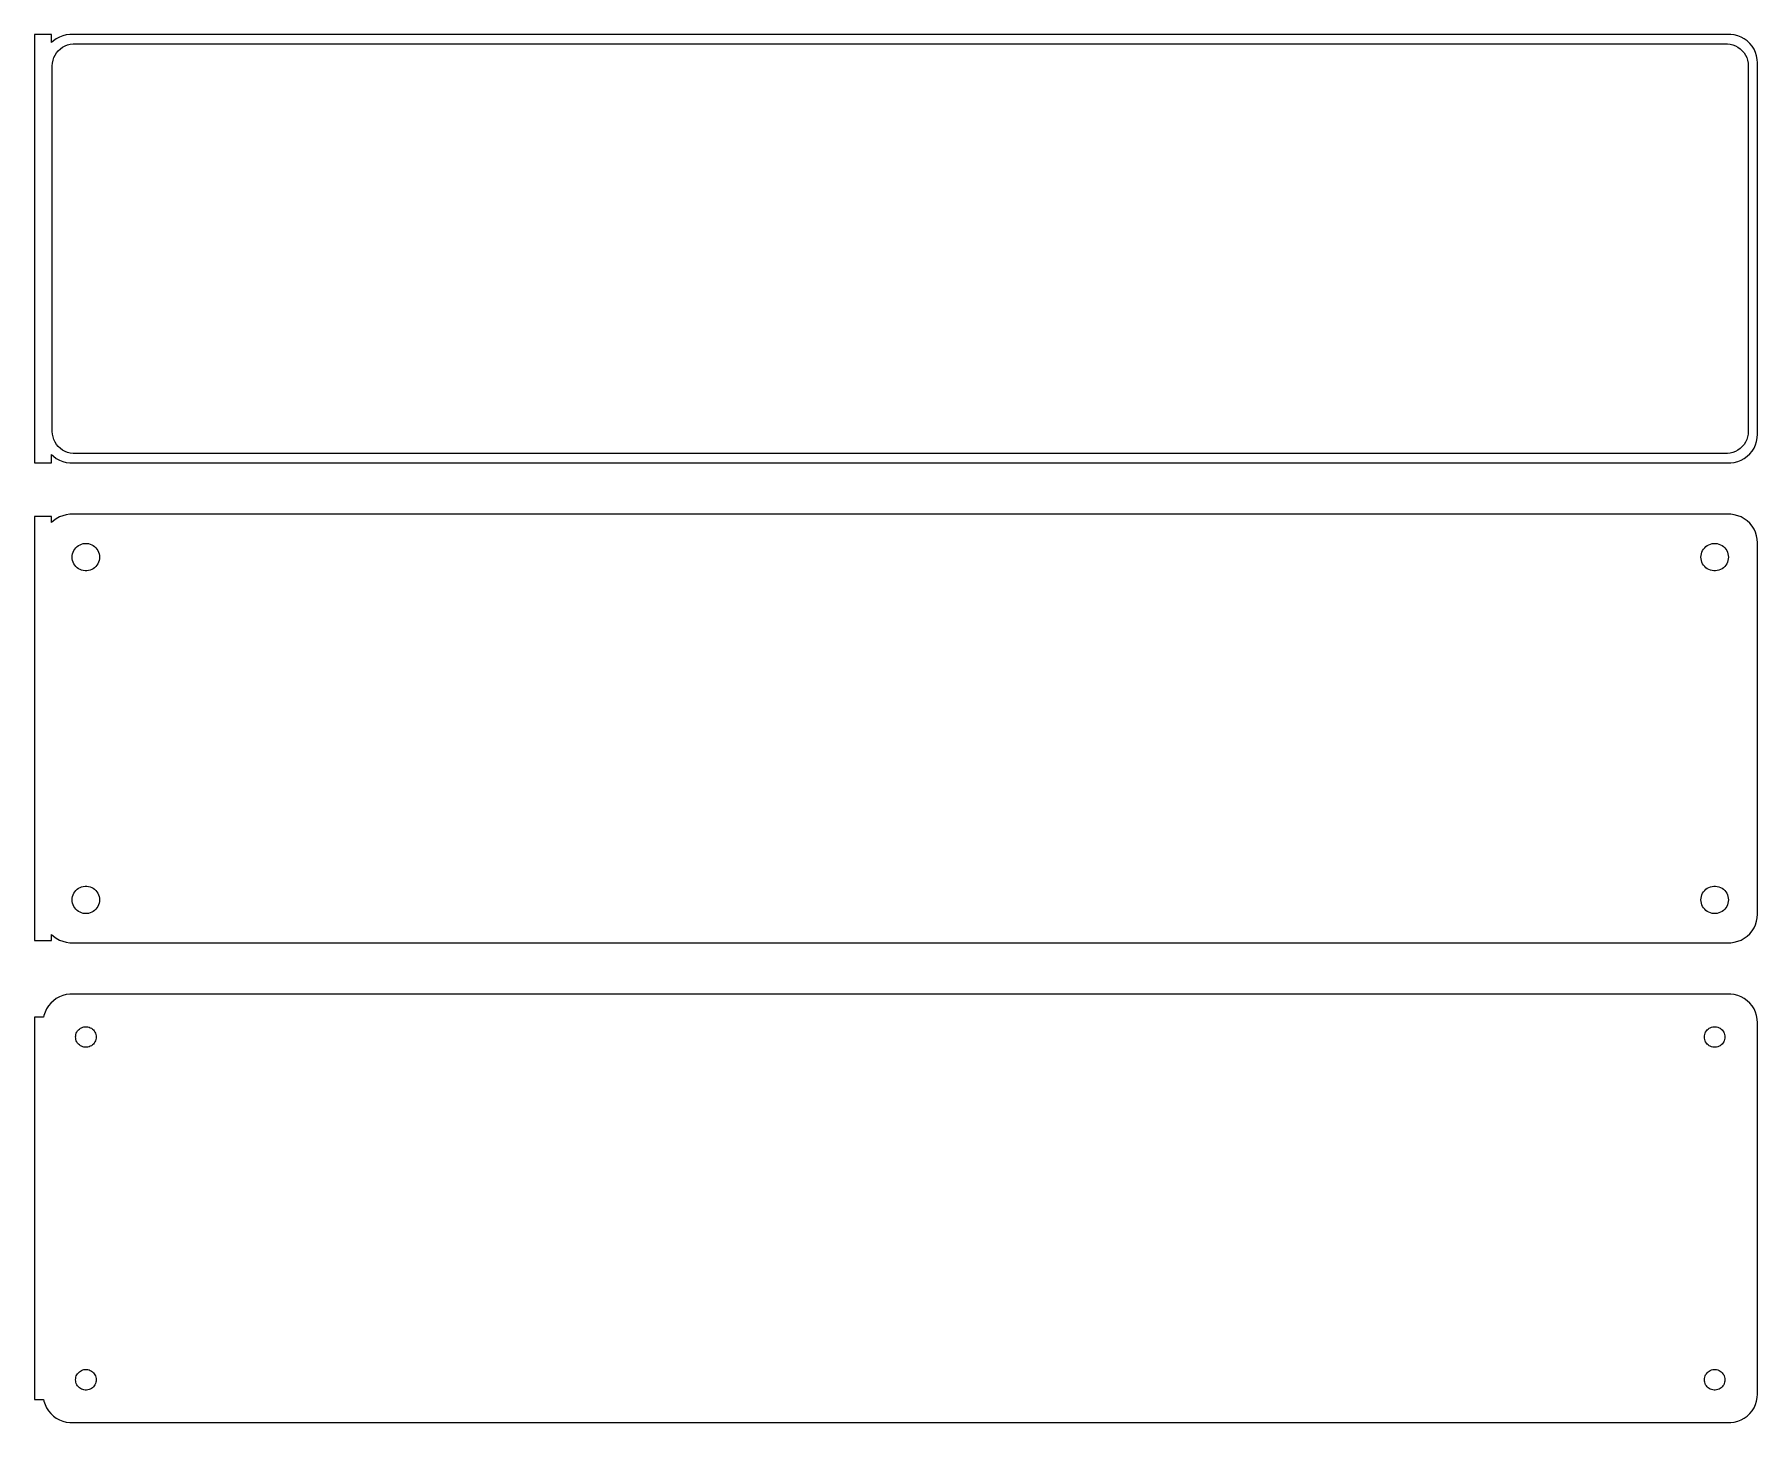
# Model space of a CAD drawing. Header units: metres. Extents: x -152 to 150, y 131 to 373.
import ezdxf

# ---------------------------------------------------------------- set-up
doc = ezdxf.new("R2010")
doc.units = ezdxf.units.M

msp = doc.modelspace()

# ---------------------------------------------------------------- linework, layer by layer
for p, q in [((-148.5, 373.49), (-151.5, 373.49)), ((-151.5, 373.49), (-151.5, 298.51)), ((-148.5, 372.059), (-148.5, 373.49)), ((-148.187, 372.353), (-148.5, 372.059)), ((-147.679, 372.722), (-148.187, 372.353)), ((-147.129, 373.024), (-147.679, 372.722)), ((-147.323, 370.651), (-146.969, 370.984)), ((-146.545, 373.255), (-147.129, 373.024)), ((-146.969, 370.984), (-146.575, 371.27)), ((-146.575, 371.27), (-146.149, 371.504)), ((-145.937, 373.411), (-146.545, 373.255)), ((-146.149, 371.504), (-145.697, 371.683)), ((-145.314, 373.49), (-145.937, 373.411)), ((-145.697, 371.683), (-145.226, 371.804)), ((145.314, 373.49), (-145.314, 373.49)), ((-145.226, 371.804), (-144.743, 371.865)), ((-144.743, 371.865), (144.743, 371.865)), ((144.743, 371.865), (145.226, 371.804)), ((145.226, 371.804), (145.697, 371.683)), ((145.937, 373.411), (145.314, 373.49)), ((145.697, 371.683), (146.149, 371.504)), ((146.545, 373.255), (145.937, 373.411)), ((146.149, 371.504), (146.575, 371.27)), ((147.129, 373.024), (146.545, 373.255)), ((146.575, 371.27), (146.969, 370.984)), ((146.969, 370.984), (147.323, 370.651)), ((147.679, 372.722), (147.129, 373.024)), ((148.187, 372.353), (147.679, 372.722)), ((148.645, 371.923), (148.187, 372.353)), ((149.045, 371.439), (148.645, 371.923)), ((149.382, 370.909), (149.045, 371.439)), ((149.649, 370.341), (149.382, 370.909)), ((-148.373, 368), (-148.342, 368.485)), ((-148.373, 304), (-148.373, 368)), ((-148.342, 368.485), (-148.251, 368.963)), ((-148.251, 368.963), (-148.101, 369.426)), ((-148.101, 369.426), (-147.894, 369.866)), ((-147.894, 369.866), (-147.633, 370.276)), ((-147.633, 370.276), (-147.323, 370.651)), ((147.323, 370.651), (147.633, 370.276)), ((147.633, 370.276), (147.894, 369.866)), ((147.894, 369.866), (148.101, 369.426)), ((148.101, 369.426), (148.251, 368.963)), ((148.251, 368.963), (148.342, 368.485)), ((148.342, 368.485), (148.373, 368)), ((148.373, 368), (148.373, 304)), ((149.843, 369.743), (149.649, 370.341)), ((149.961, 369.127), (149.843, 369.743)), ((150, 368.5), (149.961, 369.127)), ((150, 303.5), (150, 368.5)), ((-148.342, 303.515), (-148.373, 304)), ((-148.251, 303.037), (-148.342, 303.515)), ((-148.101, 302.574), (-148.251, 303.037)), ((-147.894, 302.134), (-148.101, 302.574)), ((-147.633, 301.724), (-147.894, 302.134)), ((-147.323, 301.349), (-147.633, 301.724)), ((147.633, 301.724), (147.323, 301.349)), ((147.894, 302.134), (147.633, 301.724)), ((148.101, 302.574), (147.894, 302.134)), ((148.251, 303.037), (148.101, 302.574)), ((148.342, 303.515), (148.251, 303.037)), ((148.373, 304), (148.342, 303.515)), ((149.382, 301.091), (149.649, 301.659)), ((149.649, 301.659), (149.843, 302.257)), ((149.843, 302.257), (149.961, 302.873)), ((149.961, 302.873), (150, 303.5)), ((-151.5, 298.51), (-148.5, 298.51)), ((-148.5, 299.941), (-148.187, 299.647)), ((-148.5, 298.51), (-148.5, 299.941)), ((-148.187, 299.647), (-147.679, 299.278)), ((-147.679, 299.278), (-147.129, 298.976)), ((-146.969, 301.016), (-147.323, 301.349)), ((-147.129, 298.976), (-146.545, 298.745)), ((-146.575, 300.73), (-146.969, 301.016)), ((-146.149, 300.496), (-146.575, 300.73)), ((-146.545, 298.745), (-145.937, 298.589)), ((-145.697, 300.317), (-146.149, 300.496)), ((-145.937, 298.589), (-145.314, 298.51)), ((-145.226, 300.196), (-145.697, 300.317)), ((-145.314, 298.51), (145.314, 298.51)), ((-144.743, 300.135), (-145.226, 300.196)), ((144.743, 300.135), (-144.743, 300.135)), ((145.226, 300.196), (144.743, 300.135)), ((145.697, 300.317), (145.226, 300.196)), ((145.314, 298.51), (145.937, 298.589)), ((146.149, 300.496), (145.697, 300.317)), ((145.937, 298.589), (146.545, 298.745)), ((146.575, 300.73), (146.149, 300.496)), ((146.545, 298.745), (147.129, 298.976)), ((146.969, 301.016), (146.575, 300.73)), ((147.323, 301.349), (146.969, 301.016)), ((147.129, 298.976), (147.679, 299.278)), ((147.679, 299.278), (148.187, 299.647)), ((148.187, 299.647), (148.645, 300.077)), ((148.645, 300.077), (149.045, 300.561)), ((149.045, 300.561), (149.382, 301.091)), ((-145.314, 289.49), (-145.937, 289.411)), ((145.314, 289.49), (-145.314, 289.49)), ((145.937, 289.411), (145.314, 289.49)), ((-148.5, 289.115), (-151.5, 289.115)), ((-151.5, 289.115), (-151.5, 214.885)), ((-148.5, 288.059), (-148.5, 289.115)), ((-148.187, 288.353), (-148.5, 288.059)), ((-147.679, 288.722), (-148.187, 288.353)), ((-147.129, 289.024), (-147.679, 288.722)), ((-146.545, 289.255), (-147.129, 289.024)), ((-145.937, 289.411), (-146.545, 289.255)), ((146.545, 289.255), (145.937, 289.411)), ((147.129, 289.024), (146.545, 289.255)), ((147.679, 288.722), (147.129, 289.024)), ((148.187, 288.353), (147.679, 288.722)), ((148.645, 287.923), (148.187, 288.353)), ((149.045, 287.439), (148.645, 287.923)), ((149.382, 286.909), (149.045, 287.439)), ((149.649, 286.341), (149.382, 286.909)), ((-144.603, 283.156), (-144.442, 283.411)), ((-144.442, 283.411), (-144.25, 283.643)), ((-144.25, 283.643), (-144.03, 283.849)), ((-144.03, 283.849), (-143.786, 284.026)), ((-143.786, 284.026), (-143.522, 284.172)), ((-143.522, 284.172), (-143.242, 284.283)), ((-143.242, 284.283), (-142.95, 284.357)), ((-142.95, 284.357), (-142.651, 284.395)), ((-142.651, 284.395), (-142.349, 284.395)), ((-142.349, 284.395), (-142.05, 284.357)), ((-142.05, 284.357), (-141.758, 284.283)), ((-141.758, 284.283), (-141.478, 284.172)), ((-141.478, 284.172), (-141.214, 284.026)), ((-141.214, 284.026), (-140.97, 283.849)), ((-140.97, 283.849), (-140.75, 283.643)), ((-140.75, 283.643), (-140.558, 283.411)), ((-140.558, 283.411), (-140.397, 283.156)), ((140.397, 283.156), (140.558, 283.411)), ((140.558, 283.411), (140.75, 283.643)), ((140.75, 283.643), (140.97, 283.849)), ((140.97, 283.849), (141.214, 284.026)), ((141.214, 284.026), (141.478, 284.172)), ((141.478, 284.172), (141.758, 284.283)), ((141.758, 284.283), (142.05, 284.357)), ((142.05, 284.357), (142.349, 284.395)), ((142.349, 284.395), (142.651, 284.395)), ((142.651, 284.395), (142.95, 284.357)), ((142.95, 284.357), (143.242, 284.283)), ((143.242, 284.283), (143.522, 284.172)), ((143.522, 284.172), (143.786, 284.026)), ((143.786, 284.026), (144.03, 283.849)), ((144.03, 283.849), (144.25, 283.643)), ((144.25, 283.643), (144.442, 283.411)), ((144.442, 283.411), (144.603, 283.156)), ((149.843, 285.743), (149.649, 286.341)), ((149.961, 285.127), (149.843, 285.743)), ((150, 284.5), (149.961, 285.127)), ((150, 219.5), (150, 284.5)), ((-144.9, 282), (-144.881, 282.301)), ((-144.881, 281.699), (-144.9, 282)), ((-144.881, 282.301), (-144.825, 282.597)), ((-144.825, 281.403), (-144.881, 281.699)), ((-144.825, 282.597), (-144.731, 282.883)), ((-144.731, 281.117), (-144.825, 281.403)), ((-144.731, 282.883), (-144.603, 283.156)), ((-144.603, 280.844), (-144.731, 281.117)), ((-144.442, 280.589), (-144.603, 280.844)), ((-144.25, 280.357), (-144.442, 280.589)), ((-140.558, 280.589), (-140.75, 280.357)), ((-140.397, 280.844), (-140.558, 280.589)), ((-140.397, 283.156), (-140.269, 282.883)), ((-140.269, 281.117), (-140.397, 280.844)), ((-140.269, 282.883), (-140.175, 282.597)), ((-140.175, 281.403), (-140.269, 281.117)), ((-140.175, 282.597), (-140.119, 282.301)), ((-140.119, 281.699), (-140.175, 281.403)), ((-140.119, 282.301), (-140.1, 282)), ((-140.1, 282), (-140.119, 281.699)), ((140.1, 282), (140.119, 282.301)), ((140.119, 281.699), (140.1, 282)), ((140.119, 282.301), (140.175, 282.597)), ((140.175, 281.403), (140.119, 281.699)), ((140.175, 282.597), (140.269, 282.883)), ((140.269, 281.117), (140.175, 281.403)), ((140.269, 282.883), (140.397, 283.156)), ((140.397, 280.844), (140.269, 281.117)), ((140.558, 280.589), (140.397, 280.844)), ((140.75, 280.357), (140.558, 280.589)), ((144.442, 280.589), (144.25, 280.357)), ((144.603, 280.844), (144.442, 280.589)), ((144.603, 283.156), (144.731, 282.883)), ((144.731, 281.117), (144.603, 280.844)), ((144.731, 282.883), (144.825, 282.597)), ((144.825, 281.403), (144.731, 281.117)), ((144.825, 282.597), (144.881, 282.301)), ((144.881, 281.699), (144.825, 281.403)), ((144.881, 282.301), (144.9, 282)), ((144.9, 282), (144.881, 281.699)), ((-144.03, 280.151), (-144.25, 280.357)), ((-143.786, 279.974), (-144.03, 280.151)), ((-143.522, 279.828), (-143.786, 279.974)), ((-143.242, 279.717), (-143.522, 279.828)), ((-142.95, 279.643), (-143.242, 279.717)), ((-142.651, 279.605), (-142.95, 279.643)), ((-142.349, 279.605), (-142.651, 279.605)), ((-142.05, 279.643), (-142.349, 279.605)), ((-141.758, 279.717), (-142.05, 279.643)), ((-141.478, 279.828), (-141.758, 279.717)), ((-141.214, 279.974), (-141.478, 279.828)), ((-140.97, 280.151), (-141.214, 279.974)), ((-140.75, 280.357), (-140.97, 280.151)), ((140.97, 280.151), (140.75, 280.357)), ((141.214, 279.974), (140.97, 280.151)), ((141.478, 279.828), (141.214, 279.974)), ((141.758, 279.717), (141.478, 279.828)), ((142.05, 279.643), (141.758, 279.717)), ((142.349, 279.605), (142.05, 279.643)), ((142.651, 279.605), (142.349, 279.605)), ((142.95, 279.643), (142.651, 279.605)), ((143.242, 279.717), (142.95, 279.643)), ((143.522, 279.828), (143.242, 279.717)), ((143.786, 279.974), (143.522, 279.828)), ((144.03, 280.151), (143.786, 279.974)), ((144.25, 280.357), (144.03, 280.151)), ((-144.731, 222.883), (-144.603, 223.156)), ((-144.603, 223.156), (-144.442, 223.411)), ((-144.442, 223.411), (-144.25, 223.643)), ((-144.25, 223.643), (-144.03, 223.849)), ((-144.03, 223.849), (-143.786, 224.026)), ((-143.786, 224.026), (-143.522, 224.172)), ((-143.522, 224.172), (-143.242, 224.283)), ((-143.242, 224.283), (-142.95, 224.357)), ((-142.95, 224.357), (-142.651, 224.395)), ((-142.651, 224.395), (-142.349, 224.395)), ((-142.349, 224.395), (-142.05, 224.357)), ((-142.05, 224.357), (-141.758, 224.283)), ((-141.758, 224.283), (-141.478, 224.172)), ((-141.478, 224.172), (-141.214, 224.026)), ((-141.214, 224.026), (-140.97, 223.849)), ((-140.97, 223.849), (-140.75, 223.643)), ((-140.75, 223.643), (-140.558, 223.411)), ((-140.558, 223.411), (-140.397, 223.156)), ((-140.397, 223.156), (-140.269, 222.883)), ((140.269, 222.883), (140.397, 223.156)), ((140.397, 223.156), (140.558, 223.411)), ((140.558, 223.411), (140.75, 223.643)), ((140.75, 223.643), (140.97, 223.849)), ((140.97, 223.849), (141.214, 224.026)), ((141.214, 224.026), (141.478, 224.172)), ((141.478, 224.172), (141.758, 224.283)), ((141.758, 224.283), (142.05, 224.357)), ((142.05, 224.357), (142.349, 224.395)), ((142.349, 224.395), (142.651, 224.395)), ((142.651, 224.395), (142.95, 224.357)), ((142.95, 224.357), (143.242, 224.283)), ((143.242, 224.283), (143.522, 224.172)), ((143.522, 224.172), (143.786, 224.026)), ((143.786, 224.026), (144.03, 223.849)), ((144.03, 223.849), (144.25, 223.643)), ((144.25, 223.643), (144.442, 223.411)), ((144.442, 223.411), (144.603, 223.156)), ((144.603, 223.156), (144.731, 222.883)), ((-144.9, 222), (-144.881, 222.301)), ((-144.881, 221.699), (-144.9, 222)), ((-144.881, 222.301), (-144.825, 222.597)), ((-144.825, 221.403), (-144.881, 221.699)), ((-144.825, 222.597), (-144.731, 222.883)), ((-144.731, 221.117), (-144.825, 221.403)), ((-144.603, 220.844), (-144.731, 221.117)), ((-144.442, 220.589), (-144.603, 220.844)), ((-144.25, 220.357), (-144.442, 220.589)), ((-144.03, 220.151), (-144.25, 220.357)), ((-143.786, 219.974), (-144.03, 220.151)), ((-140.97, 220.151), (-141.214, 219.974)), ((-140.75, 220.357), (-140.97, 220.151)), ((-140.558, 220.589), (-140.75, 220.357)), ((-140.397, 220.844), (-140.558, 220.589)), ((-140.269, 221.117), (-140.397, 220.844)), ((-140.269, 222.883), (-140.175, 222.597)), ((-140.175, 221.403), (-140.269, 221.117)), ((-140.175, 222.597), (-140.119, 222.301)), ((-140.119, 221.699), (-140.175, 221.403)), ((-140.119, 222.301), (-140.1, 222)), ((-140.1, 222), (-140.119, 221.699)), ((140.1, 222), (140.119, 222.301)), ((140.119, 221.699), (140.1, 222)), ((140.119, 222.301), (140.175, 222.597)), ((140.175, 221.403), (140.119, 221.699)), ((140.175, 222.597), (140.269, 222.883)), ((140.269, 221.117), (140.175, 221.403)), ((140.397, 220.844), (140.269, 221.117)), ((140.558, 220.589), (140.397, 220.844)), ((140.75, 220.357), (140.558, 220.589)), ((140.97, 220.151), (140.75, 220.357)), ((141.214, 219.974), (140.97, 220.151)), ((144.03, 220.151), (143.786, 219.974)), ((144.25, 220.357), (144.03, 220.151)), ((144.442, 220.589), (144.25, 220.357)), ((144.603, 220.844), (144.442, 220.589)), ((144.731, 221.117), (144.603, 220.844)), ((144.731, 222.883), (144.825, 222.597)), ((144.825, 221.403), (144.731, 221.117)), ((144.825, 222.597), (144.881, 222.301)), ((144.881, 221.699), (144.825, 221.403)), ((144.881, 222.301), (144.9, 222)), ((144.9, 222), (144.881, 221.699)), ((-143.522, 219.828), (-143.786, 219.974)), ((-143.242, 219.717), (-143.522, 219.828)), ((-142.95, 219.643), (-143.242, 219.717)), ((-142.651, 219.605), (-142.95, 219.643)), ((-142.349, 219.605), (-142.651, 219.605)), ((-142.05, 219.643), (-142.349, 219.605)), ((-141.758, 219.717), (-142.05, 219.643)), ((-141.478, 219.828), (-141.758, 219.717)), ((-141.214, 219.974), (-141.478, 219.828)), ((141.478, 219.828), (141.214, 219.974)), ((141.758, 219.717), (141.478, 219.828)), ((142.05, 219.643), (141.758, 219.717)), ((142.349, 219.605), (142.05, 219.643)), ((142.651, 219.605), (142.349, 219.605)), ((142.95, 219.643), (142.651, 219.605)), ((143.242, 219.717), (142.95, 219.643)), ((143.522, 219.828), (143.242, 219.717)), ((143.786, 219.974), (143.522, 219.828)), ((149.045, 216.561), (149.382, 217.091)), ((149.382, 217.091), (149.649, 217.659)), ((149.649, 217.659), (149.843, 218.257)), ((149.843, 218.257), (149.961, 218.873)), ((149.961, 218.873), (150, 219.5)), ((-151.5, 214.885), (-148.5, 214.885)), ((-148.5, 214.885), (-148.5, 215.941)), ((-148.5, 215.941), (-148.187, 215.647)), ((-148.187, 215.647), (-147.679, 215.278)), ((-147.679, 215.278), (-147.129, 214.976)), ((-147.129, 214.976), (-146.545, 214.745)), ((-146.545, 214.745), (-145.937, 214.589)), ((-145.937, 214.589), (-145.314, 214.51)), ((-145.314, 214.51), (145.314, 214.51)), ((145.314, 214.51), (145.937, 214.589)), ((145.937, 214.589), (146.545, 214.745)), ((146.545, 214.745), (147.129, 214.976)), ((147.129, 214.976), (147.679, 215.278)), ((147.679, 215.278), (148.187, 215.647)), ((148.187, 215.647), (148.645, 216.077)), ((148.645, 216.077), (149.045, 216.561)), ((-147.129, 205.024), (-147.679, 204.722)), ((-146.545, 205.255), (-147.129, 205.024)), ((-145.937, 205.411), (-146.545, 205.255)), ((-145.314, 205.49), (-145.937, 205.411)), ((145.314, 205.49), (-145.314, 205.49)), ((145.937, 205.411), (145.314, 205.49)), ((146.545, 205.255), (145.937, 205.411)), ((147.129, 205.024), (146.545, 205.255)), ((147.679, 204.722), (147.129, 205.024)), ((-149.649, 202.341), (-149.843, 201.743)), ((-149.382, 202.909), (-149.649, 202.341)), ((-149.045, 203.439), (-149.382, 202.909)), ((-148.645, 203.923), (-149.045, 203.439)), ((-148.187, 204.353), (-148.645, 203.923)), ((-147.679, 204.722), (-148.187, 204.353)), ((148.187, 204.353), (147.679, 204.722)), ((148.645, 203.923), (148.187, 204.353)), ((149.045, 203.439), (148.645, 203.923)), ((149.382, 202.909), (149.045, 203.439)), ((149.649, 202.341), (149.382, 202.909)), ((149.843, 201.743), (149.649, 202.341)), ((-149.9, 201.444), (-151.5, 201.444)), ((-151.5, 201.444), (-151.5, 134.556)), ((-149.843, 201.743), (-149.9, 201.444)), ((-144.077, 198.867), (-143.956, 199.058)), ((-143.956, 199.058), (-143.812, 199.232)), ((-143.812, 199.232), (-143.647, 199.387)), ((-143.647, 199.387), (-143.464, 199.52)), ((-143.464, 199.52), (-143.266, 199.629)), ((-143.266, 199.629), (-143.056, 199.712)), ((-143.056, 199.712), (-142.837, 199.768)), ((-142.837, 199.768), (-142.613, 199.796)), ((-142.613, 199.796), (-142.387, 199.796)), ((-142.387, 199.796), (-142.163, 199.768)), ((-142.163, 199.768), (-141.944, 199.712)), ((-141.944, 199.712), (-141.734, 199.629)), ((-141.734, 199.629), (-141.536, 199.52)), ((-141.536, 199.52), (-141.353, 199.387)), ((-141.353, 199.387), (-141.188, 199.232)), ((-141.188, 199.232), (-141.044, 199.058)), ((-141.044, 199.058), (-140.923, 198.867)), ((140.923, 198.867), (141.044, 199.058)), ((141.044, 199.058), (141.188, 199.232)), ((141.188, 199.232), (141.353, 199.387)), ((141.353, 199.387), (141.536, 199.52)), ((141.536, 199.52), (141.734, 199.629)), ((141.734, 199.629), (141.944, 199.712)), ((141.944, 199.712), (142.163, 199.768)), ((142.163, 199.768), (142.387, 199.796)), ((142.387, 199.796), (142.613, 199.796)), ((142.613, 199.796), (142.837, 199.768)), ((142.837, 199.768), (143.056, 199.712)), ((143.056, 199.712), (143.266, 199.629)), ((143.266, 199.629), (143.464, 199.52)), ((143.464, 199.52), (143.647, 199.387)), ((143.647, 199.387), (143.812, 199.232)), ((143.812, 199.232), (143.956, 199.058)), ((143.956, 199.058), (144.077, 198.867)), ((149.961, 201.127), (149.843, 201.743)), ((150, 200.5), (149.961, 201.127)), ((150, 135.5), (150, 200.5)), ((-144.3, 198), (-144.286, 198.226)), ((-144.286, 197.774), (-144.3, 198)), ((-144.286, 198.226), (-144.243, 198.448)), ((-144.243, 197.552), (-144.286, 197.774)), ((-144.243, 198.448), (-144.174, 198.663)), ((-144.174, 197.337), (-144.243, 197.552)), ((-144.174, 198.663), (-144.077, 198.867)), ((-144.077, 197.133), (-144.174, 197.337)), ((-143.956, 196.942), (-144.077, 197.133)), ((-143.812, 196.768), (-143.956, 196.942)), ((-143.647, 196.613), (-143.812, 196.768)), ((-143.464, 196.48), (-143.647, 196.613)), ((-143.266, 196.371), (-143.464, 196.48)), ((-143.056, 196.288), (-143.266, 196.371)), ((-142.837, 196.232), (-143.056, 196.288)), ((-142.613, 196.204), (-142.837, 196.232)), ((-142.387, 196.204), (-142.613, 196.204)), ((-142.163, 196.232), (-142.387, 196.204)), ((-141.944, 196.288), (-142.163, 196.232)), ((-141.734, 196.371), (-141.944, 196.288)), ((-141.536, 196.48), (-141.734, 196.371)), ((-141.353, 196.613), (-141.536, 196.48)), ((-141.188, 196.768), (-141.353, 196.613)), ((-141.044, 196.942), (-141.188, 196.768)), ((-140.923, 197.133), (-141.044, 196.942)), ((-140.923, 198.867), (-140.826, 198.663)), ((-140.826, 197.337), (-140.923, 197.133)), ((-140.826, 198.663), (-140.757, 198.448)), ((-140.757, 197.552), (-140.826, 197.337)), ((-140.757, 198.448), (-140.714, 198.226)), ((-140.714, 197.774), (-140.757, 197.552)), ((-140.714, 198.226), (-140.7, 198)), ((-140.7, 198), (-140.714, 197.774)), ((140.7, 198), (140.714, 198.226)), ((140.714, 197.774), (140.7, 198)), ((140.714, 198.226), (140.757, 198.448)), ((140.757, 197.552), (140.714, 197.774)), ((140.757, 198.448), (140.826, 198.663)), ((140.826, 197.337), (140.757, 197.552)), ((140.826, 198.663), (140.923, 198.867)), ((140.923, 197.133), (140.826, 197.337)), ((141.044, 196.942), (140.923, 197.133)), ((141.188, 196.768), (141.044, 196.942)), ((141.353, 196.613), (141.188, 196.768)), ((141.536, 196.48), (141.353, 196.613)), ((141.734, 196.371), (141.536, 196.48)), ((141.944, 196.288), (141.734, 196.371)), ((142.163, 196.232), (141.944, 196.288)), ((142.387, 196.204), (142.163, 196.232)), ((142.613, 196.204), (142.387, 196.204)), ((142.837, 196.232), (142.613, 196.204)), ((143.056, 196.288), (142.837, 196.232)), ((143.266, 196.371), (143.056, 196.288)), ((143.464, 196.48), (143.266, 196.371)), ((143.647, 196.613), (143.464, 196.48)), ((143.812, 196.768), (143.647, 196.613)), ((143.956, 196.942), (143.812, 196.768)), ((144.077, 197.133), (143.956, 196.942)), ((144.077, 198.867), (144.174, 198.663)), ((144.174, 197.337), (144.077, 197.133)), ((144.174, 198.663), (144.243, 198.448)), ((144.243, 197.552), (144.174, 197.337)), ((144.243, 198.448), (144.286, 198.226)), ((144.286, 197.774), (144.243, 197.552)), ((144.286, 198.226), (144.3, 198)), ((144.3, 198), (144.286, 197.774)), ((-144.174, 138.663), (-144.077, 138.867)), ((-144.077, 138.867), (-143.956, 139.058)), ((-143.956, 139.058), (-143.812, 139.232)), ((-143.812, 139.232), (-143.647, 139.387)), ((-143.647, 139.387), (-143.464, 139.52)), ((-143.464, 139.52), (-143.266, 139.629)), ((-143.266, 139.629), (-143.056, 139.712)), ((-143.056, 139.712), (-142.837, 139.768)), ((-142.837, 139.768), (-142.613, 139.796)), ((-142.613, 139.796), (-142.387, 139.796)), ((-142.387, 139.796), (-142.163, 139.768)), ((-142.163, 139.768), (-141.944, 139.712)), ((-141.944, 139.712), (-141.734, 139.629)), ((-141.734, 139.629), (-141.536, 139.52)), ((-141.536, 139.52), (-141.353, 139.387)), ((-141.353, 139.387), (-141.188, 139.232)), ((-141.188, 139.232), (-141.044, 139.058)), ((-141.044, 139.058), (-140.923, 138.867)), ((-140.923, 138.867), (-140.826, 138.663)), ((140.826, 138.663), (140.923, 138.867)), ((140.923, 138.867), (141.044, 139.058)), ((141.044, 139.058), (141.188, 139.232)), ((141.188, 139.232), (141.353, 139.387)), ((141.353, 139.387), (141.536, 139.52)), ((141.536, 139.52), (141.734, 139.629)), ((141.734, 139.629), (141.944, 139.712)), ((141.944, 139.712), (142.163, 139.768)), ((142.163, 139.768), (142.387, 139.796)), ((142.387, 139.796), (142.613, 139.796)), ((142.613, 139.796), (142.837, 139.768)), ((142.837, 139.768), (143.056, 139.712)), ((143.056, 139.712), (143.266, 139.629)), ((143.266, 139.629), (143.464, 139.52)), ((143.464, 139.52), (143.647, 139.387)), ((143.647, 139.387), (143.812, 139.232)), ((143.812, 139.232), (143.956, 139.058)), ((143.956, 139.058), (144.077, 138.867)), ((144.077, 138.867), (144.174, 138.663)), ((-144.3, 138), (-144.286, 138.226)), ((-144.286, 137.774), (-144.3, 138)), ((-144.286, 138.226), (-144.243, 138.448)), ((-144.243, 137.552), (-144.286, 137.774)), ((-144.243, 138.448), (-144.174, 138.663)), ((-144.174, 137.337), (-144.243, 137.552)), ((-144.077, 137.133), (-144.174, 137.337)), ((-143.956, 136.942), (-144.077, 137.133)), ((-143.812, 136.768), (-143.956, 136.942)), ((-143.647, 136.613), (-143.812, 136.768)), ((-143.464, 136.48), (-143.647, 136.613)), ((-143.266, 136.371), (-143.464, 136.48)), ((-143.056, 136.288), (-143.266, 136.371)), ((-142.837, 136.232), (-143.056, 136.288)), ((-142.613, 136.204), (-142.837, 136.232)), ((-142.387, 136.204), (-142.613, 136.204)), ((-142.163, 136.232), (-142.387, 136.204)), ((-141.944, 136.288), (-142.163, 136.232)), ((-141.734, 136.371), (-141.944, 136.288)), ((-141.536, 136.48), (-141.734, 136.371)), ((-141.353, 136.613), (-141.536, 136.48)), ((-141.188, 136.768), (-141.353, 136.613)), ((-141.044, 136.942), (-141.188, 136.768)), ((-140.923, 137.133), (-141.044, 136.942)), ((-140.826, 137.337), (-140.923, 137.133)), ((-140.826, 138.663), (-140.757, 138.448)), ((-140.757, 137.552), (-140.826, 137.337)), ((-140.757, 138.448), (-140.714, 138.226)), ((-140.714, 137.774), (-140.757, 137.552)), ((-140.714, 138.226), (-140.7, 138)), ((-140.7, 138), (-140.714, 137.774)), ((140.7, 138), (140.714, 138.226)), ((140.714, 137.774), (140.7, 138)), ((140.714, 138.226), (140.757, 138.448)), ((140.757, 137.552), (140.714, 137.774)), ((140.757, 138.448), (140.826, 138.663)), ((140.826, 137.337), (140.757, 137.552)), ((140.923, 137.133), (140.826, 137.337)), ((141.044, 136.942), (140.923, 137.133)), ((141.188, 136.768), (141.044, 136.942)), ((141.353, 136.613), (141.188, 136.768)), ((141.536, 136.48), (141.353, 136.613)), ((141.734, 136.371), (141.536, 136.48)), ((141.944, 136.288), (141.734, 136.371)), ((142.163, 136.232), (141.944, 136.288)), ((142.387, 136.204), (142.163, 136.232)), ((142.613, 136.204), (142.387, 136.204)), ((142.837, 136.232), (142.613, 136.204)), ((143.056, 136.288), (142.837, 136.232)), ((143.266, 136.371), (143.056, 136.288)), ((143.464, 136.48), (143.266, 136.371)), ((143.647, 136.613), (143.464, 136.48)), ((143.812, 136.768), (143.647, 136.613)), ((143.956, 136.942), (143.812, 136.768)), ((144.077, 137.133), (143.956, 136.942)), ((144.174, 137.337), (144.077, 137.133)), ((144.174, 138.663), (144.243, 138.448)), ((144.243, 137.552), (144.174, 137.337)), ((144.243, 138.448), (144.286, 138.226)), ((144.286, 137.774), (144.243, 137.552)), ((144.286, 138.226), (144.3, 138)), ((144.3, 138), (144.286, 137.774)), ((-151.5, 134.556), (-149.9, 134.556)), ((-149.9, 134.556), (-149.843, 134.257)), ((-149.843, 134.257), (-149.649, 133.659)), ((-149.649, 133.659), (-149.382, 133.091)), ((-149.382, 133.091), (-149.045, 132.561)), ((149.045, 132.561), (149.382, 133.091)), ((149.382, 133.091), (149.649, 133.659)), ((149.649, 133.659), (149.843, 134.257)), ((149.843, 134.257), (149.961, 134.873)), ((149.961, 134.873), (150, 135.5)), ((-149.045, 132.561), (-148.645, 132.077)), ((-148.645, 132.077), (-148.187, 131.647)), ((-148.187, 131.647), (-147.679, 131.278)), ((-147.679, 131.278), (-147.129, 130.976)), ((-147.129, 130.976), (-146.545, 130.745)), ((-146.545, 130.745), (-145.937, 130.589)), ((-145.937, 130.589), (-145.314, 130.51)), ((-145.314, 130.51), (145.314, 130.51)), ((145.314, 130.51), (145.937, 130.589)), ((145.937, 130.589), (146.545, 130.745)), ((146.545, 130.745), (147.129, 130.976)), ((147.129, 130.976), (147.679, 131.278)), ((147.679, 131.278), (148.187, 131.647)), ((148.187, 131.647), (148.645, 132.077)), ((148.645, 132.077), (149.045, 132.561))]:
    msp.add_line(p, q)

doc.saveas('drawing.dxf')
